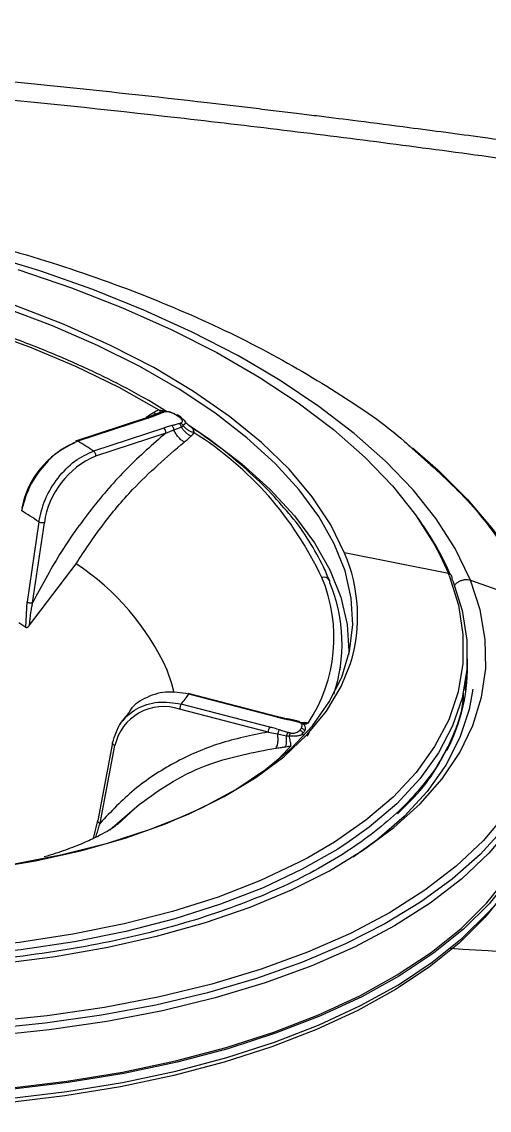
# Model space of a CAD drawing. Extents: x 943 to 1030, y 781 to 934.
# Drawn here: x 1006.319 to 1007.726, y 819.206 to 822.481 of the extents above; entities that cross this region are included whole.
import ezdxf

# ---------------------------------------------------------------- set-up
doc = ezdxf.new("R2010")
doc.units = 0
doc.header["$MEASUREMENT"] = 0
doc.layers.add('1', color=4, linetype='Continuous')

# ---------------------------------------------------------------- blocks, each defined once
blk = doc.blocks.new('AIRA')
at = {"layer": '1', "color": 3, "linetype": 'Continuous', "lineweight": 25}
for p, q in [((63.5174, 18.1239), (63.3036, 18.0535)), ((63.5224, 18.123), (63.3107, 18.0533)), ((63.5394, 18.1321), (63.5171, 18.1238)), ((63.5591, 18.1401), (63.5392, 18.132)), ((63.5659, 18.1421), (63.559, 18.1401)), ((63.6201, 18.1256), (63.61, 18.1322)), ((63.5687, 18.0929), (63.3572, 18.0232)), ((63.5752, 18.0778), (63.3637, 18.0082)), ((63.5752, 18.0778), (63.599, 18.0872)), ((63.599, 18.0872), (63.6214, 18.0959)), ((63.6214, 18.0959), (63.6272, 18.0997)), ((63.6538, 18.0935), (63.6537, 18.0935)), ((63.1927, 17.8104), (63.1575, 17.5697)), ((63.1743, 17.5671), (63.2095, 17.8079)), ((63.1648, 17.4999), (63.3049, 17.6847)), ((64.4253, 17.6548), (64.1131, 17.7169)), ((64.4005, 17.7098), (64.4253, 17.6547)), ((64.4917, 17.6354), (64.6806, 17.5673)), ((63.1539, 17.4932), (63.1575, 17.5697)), ((63.1328, 17.5075), (63.1539, 17.4932)), ((64.0996, 17.3657), (64.102, 17.3852)), ((64.4758, 17.3148), (64.4801, 17.3565)), ((63.9123, 17.2243), (63.6427, 17.2944)), ((63.9106, 17.2232), (63.6443, 17.2924)), ((64.4762, 17.3183), (64.4755, 17.3029)), ((63.8878, 17.1931), (63.6216, 17.2622)), ((63.8828, 17.178), (63.6166, 17.2472)), ((63.9422, 17.2173), (63.9125, 17.2242)), ((63.9692, 17.2116), (63.9418, 17.2174)), ((63.9764, 17.2095), (63.9692, 17.2116)), ((63.9897, 17.206), (63.9827, 17.2056)), ((63.9897, 17.206), (63.9854, 17.2029)), ((63.9901, 17.2015), (63.9905, 17.2009)), ((63.8828, 17.178), (63.9114, 17.1724)), ((63.9114, 17.1724), (63.938, 17.1672)), ((63.938, 17.1672), (63.9466, 17.1668)), ((63.4149, 17.146), (63.3701, 16.9123)), ((63.3773, 16.904), (63.422, 17.1376)), ((63.9435, 17.1272), (63.952, 17.1368)), ((63.952, 17.1368), (63.9516, 17.14)), ((63.9092, 17.0917), (63.9435, 17.1272)), ((63.4065, 16.8843), (63.4951, 16.9604)), ((63.3575, 16.8581), (63.3702, 16.9123))]:
    blk.add_line(p, q, dxfattribs=at)
at = {"layer": '1', "color": 3, "linetype": 'Continuous', "lineweight": 25, "flags": 128}
for points in [[(63.8351, 18.2863), (63.7914, 18.3109), (63.6546, 18.3815), (63.5091, 18.4478), (63.3558, 18.5092), (63.1955, 18.5655), (63.0292, 18.6163), (62.8579, 18.6614), (62.6825, 18.7003), (62.5042, 18.7331), (62.3239, 18.7593), (62.1426, 18.779), (61.9615, 18.7919), (61.7817, 18.798), (61.604, 18.7973), (61.4297, 18.7897), (61.2597, 18.7754), (61.0951, 18.7543), (60.9367, 18.7267), (60.7855, 18.6926), (60.6424, 18.6523), (60.5301, 18.6142)], [(63.1299, 18.5694), (63.2908, 18.5146), (63.4447, 18.4545), (63.5908, 18.3894), (63.7282, 18.3198), (63.856, 18.246), (63.9735, 18.1686), (64.0798, 18.088), (64.1745, 18.0046), (64.2568, 17.9191), (64.3263, 17.8319), (64.3826, 17.7436), (64.4005, 17.7098)], [(64.1131, 17.7168), (64.0716, 17.8017), (64.0157, 17.8859), (63.9458, 17.9687), (63.8625, 18.0496), (63.7664, 18.1279), (63.6581, 18.2031), (63.5387, 18.2745), (63.4088, 18.3416), (63.2696, 18.4039), (63.1221, 18.461), (62.9674, 18.5123), (62.8068, 18.5576), (62.6413, 18.5964), (62.4723, 18.6284), (62.3011, 18.6535), (62.1289, 18.6715), (61.9572, 18.6821), (61.7871, 18.6853)], [(63.0372, 16.7664), (63.1832, 16.7908), (63.322, 16.8217), (63.4526, 16.859), (63.574, 16.9023), (63.6855, 16.9513), (63.786, 17.0057), (63.8751, 17.0651), (63.952, 17.1291), (64.0161, 17.1972), (64.067, 17.2688), (64.1044, 17.3436), (64.128, 17.421), (64.1375, 17.5004), (64.133, 17.5812), (64.1144, 17.6629), (64.082, 17.7448), (64.0358, 17.8265), (63.9764, 17.9072), (63.904, 17.9865), (63.8192, 18.0637), (63.7227, 18.1383), (63.615, 18.2098), (63.4971, 18.2776), (63.3696, 18.3413), (63.2336, 18.4004), (63.0901, 18.4545)], [(63.5549, 18.147), (63.4344, 18.2147), (63.3042, 18.2779), (63.1653, 18.3363), (63.0188, 18.3894), (62.8658, 18.4368), (62.7074, 18.478), (62.5449, 18.5128), (62.3796, 18.541), (62.2126, 18.5622), (62.0453, 18.5764), (61.879, 18.5834)], [(64.4894, 17.6411), (64.4458, 17.7304), (64.3889, 17.8192), (64.319, 17.9069), (64.2365, 17.9929), (64.1419, 18.0768), (64.0358, 18.1581), (63.9187, 18.2363), (63.8351, 18.2863)], [(63.6435, 18.1021), (63.7065, 18.0593), (63.8036, 17.9847), (63.889, 17.9075), (63.962, 17.8282), (64.0221, 17.7475), (64.0687, 17.6657), (64.1017, 17.5837), (64.1208, 17.5019), (64.1258, 17.421), (64.1253, 17.4093)], [(64.3178, 18.0332), (64.3939, 17.9668), (64.4832, 17.8776), (64.5601, 17.7866), (64.6242, 17.6943), (64.6752, 17.6013), (64.7127, 17.508), (64.7286, 17.4524)], [(63.1196, 16.7816), (63.2634, 16.8096), (63.3993, 16.8441), (63.5264, 16.8848), (63.6438, 16.9315), (63.7507, 16.9838), (63.8462, 17.0414), (63.9298, 17.1037), (64.0007, 17.1705), (64.0585, 17.2411), (64.1027, 17.3152), (64.1306, 17.384)], [(63.0772, 16.4821), (63.2419, 16.5032), (63.4003, 16.5309), (63.5515, 16.5649), (63.6946, 16.6052), (63.8287, 16.6515), (63.9532, 16.7035), (64.0672, 16.7609), (64.1701, 16.8234), (64.2613, 16.8906), (64.3403, 16.9621), (64.4065, 17.0375), (64.4596, 17.1164), (64.4994, 17.1983), (64.5255, 17.2827), (64.5378, 17.3691), (64.5363, 17.457), (64.5209, 17.546), (64.4917, 17.6354)], [(64.4276, 17.649), (64.4555, 17.5601), (64.4694, 17.4717), (64.4691, 17.3844), (64.4548, 17.2987), (64.4264, 17.2152), (64.3841, 17.1343), (64.3282, 17.0566), (64.2591, 16.9826), (64.1771, 16.9126), (64.0829, 16.8472), (64.0023, 16.8001)], [(64.0683, 17.6267), (64.0683, 17.6308), (64.0674, 17.6339)], [(64.4393, 17.6328), (64.4674, 17.5434), (64.4813, 17.4545), (64.4811, 17.3667), (64.4666, 17.2805), (64.4381, 17.1964), (64.3955, 17.1151), (64.3393, 17.0369), (64.2698, 16.9624), (64.1873, 16.892), (64.1273, 16.8488)], [(64.6806, 17.5673), (64.7117, 17.4724), (64.7285, 17.378), (64.731, 17.2847), (64.719, 17.1929), (64.6928, 17.1031), (64.6524, 17.0159), (64.5981, 16.9317), (64.5301, 16.8511), (64.4489, 16.7744), (64.3548, 16.7021), (64.2485, 16.6346), (64.1306, 16.5723), (64.0016, 16.5155), (63.8623, 16.4646), (63.7134, 16.4197), (63.5559, 16.3813), (63.3906, 16.3494), (63.2184, 16.3243), (63.0403, 16.3062), (62.8572, 16.295), (62.6703, 16.2909)], [(64.7286, 17.4524), (64.7366, 17.4149), (64.7467, 17.3225), (64.7431, 17.2313), (64.7256, 17.1418), (64.6944, 17.0544), (64.6497, 16.9697), (64.5918, 16.8881), (64.5208, 16.81), (64.4372, 16.7358), (64.3415, 16.666), (64.2341, 16.6008), (64.1157, 16.5407), (63.9868, 16.486), (63.8481, 16.4369), (63.7005, 16.3938), (63.5446, 16.3568), (63.3813, 16.3262), (63.2115, 16.3021), (63.036, 16.2846), (62.8559, 16.2738), (62.6721, 16.2699)], [(64.6132, 16.7421), (64.5483, 16.6617), (64.4705, 16.5851), (64.3803, 16.5127), (64.2782, 16.4448), (64.1646, 16.3818), (64.0401, 16.324), (63.9056, 16.2718), (63.7615, 16.2254), (63.6088, 16.1851), (63.4482, 16.1511), (63.2807, 16.1235), (63.107, 16.1026), (62.9281, 16.0884), (62.745, 16.081), (62.5587, 16.0805), (62.3701, 16.0868), (62.1803, 16.1), (61.9902, 16.1198), (61.8009, 16.1464), (61.6134, 16.1794), (61.4286, 16.2187), (61.2477, 16.2642), (61.0714, 16.3155)], [(61.0746, 16.3187), (61.2503, 16.2675), (61.4307, 16.2222), (61.6149, 16.1829), (61.8019, 16.15), (61.9906, 16.1236), (62.1801, 16.1038), (62.3694, 16.0907), (62.5574, 16.0844), (62.7432, 16.0849), (62.9258, 16.0923), (63.1041, 16.1064), (63.2772, 16.1273), (63.4443, 16.1547), (63.6044, 16.1886), (63.7566, 16.2288), (63.9002, 16.2751), (64.0344, 16.3271), (64.1585, 16.3847), (64.2717, 16.4475), (64.3736, 16.5152), (64.4635, 16.5875), (64.5411, 16.6639), (64.6057, 16.744)], [(63.5999, 17.296), (63.5934, 17.3228), (63.5794, 17.3644)], [(61.0681, 16.2887), (61.2443, 16.2373), (61.4253, 16.1919), (61.61, 16.1525), (61.7975, 16.1195), (61.9869, 16.093), (62.1769, 16.0731), (62.3668, 16.06), (62.5554, 16.0537), (62.7417, 16.0542), (62.9248, 16.0616), (63.1037, 16.0758), (63.2773, 16.0967), (63.4449, 16.1242), (63.6055, 16.1582), (63.7582, 16.1985), (63.9022, 16.2449), (64.0368, 16.2971), (64.1612, 16.3549), (64.2748, 16.4179), (64.377, 16.4858), (64.4672, 16.5583), (64.545, 16.6349), (64.559, 16.6507)], [(64.5998, 16.6998), (64.5352, 16.6197), (64.4577, 16.5433), (64.3678, 16.4711), (64.2659, 16.4034), (64.1527, 16.3406), (64.0286, 16.283), (63.8945, 16.231), (63.7509, 16.1847), (63.5987, 16.1446), (63.4386, 16.1107), (63.2716, 16.0832), (63.0984, 16.0624), (62.9201, 16.0482), (62.7376, 16.0409), (62.5519, 16.0403), (62.3639, 16.0466), (62.1746, 16.0597), (61.9852, 16.0795), (61.7965, 16.106), (61.6095, 16.1389), (61.4254, 16.1781), (61.245, 16.2234), (61.0693, 16.2746)], [(64.1273, 16.8488), (64.0925, 16.8262), (63.9858, 16.7653), (63.868, 16.7097), (63.7397, 16.6598), (63.6017, 16.6159), (63.455, 16.5782), (63.3004, 16.547), (63.1388, 16.5225), (62.9712, 16.5047), (62.7987, 16.494), (62.6223, 16.4902), (62.4432, 16.4934), (62.2624, 16.5036), (62.081, 16.5208), (61.9001, 16.5448), (61.7209, 16.5755), (61.5444, 16.6126), (61.3718, 16.6561), (61.2041, 16.7055), (61.0423, 16.7606)], [(64.4988, 17.307), (64.4877, 17.2464), (64.4597, 17.1613), (64.4176, 17.0789), (64.3617, 16.9996), (64.2922, 16.9241), (64.2097, 16.8526), (64.1384, 16.8013)], [(63.9106, 17.2232), (63.9113, 17.224), (63.9119, 17.2243), (63.9124, 17.2243), (63.9125, 17.2242)], [(64.0023, 16.8001), (63.9768, 16.7866), (63.8597, 16.7314), (63.7322, 16.6818), (63.5951, 16.6381), (63.4492, 16.6007), (63.2955, 16.5697), (63.1349, 16.5453), (62.9683, 16.5277), (62.7969, 16.517), (62.6216, 16.5132), (62.4435, 16.5164), (62.2638, 16.5266), (62.0835, 16.5436), (61.9037, 16.5675), (61.7256, 16.598), (61.5502, 16.6349), (61.3786, 16.6781), (61.2119, 16.7272), (61.0511, 16.782)], [(64.6603, 16.9608), (64.6162, 16.8947), (64.5476, 16.8133), (64.4657, 16.736), (64.3708, 16.663), (64.2635, 16.5949), (64.1445, 16.532), (64.0143, 16.4747), (63.8737, 16.4233), (63.7236, 16.3781), (63.5646, 16.3393), (63.3978, 16.3071), (63.2241, 16.2818), (63.0444, 16.2635), (62.8597, 16.2522), (62.671, 16.2481)], [(63.4951, 16.9604), (63.4307, 16.901), (63.4284, 16.8991)]]:
    blk.add_lwpolyline(points, dxfattribs=at)
at = {"layer": '1', "color": 3, "linetype": 'Continuous', "lineweight": 25}
for centre, radius, start, end in [((63.519, 18.1184), 0.0057, 53.1084, 105.7561), ((63.5584, 18.0795), 0.0169, 354.3735, 52.3576), ((63.1125, 17.2081), 1.0285, 25.0043, 57.8248), ((63.4048, 17.8007), 0.2682, 112.601, 168.9808), ((62.4961, 16.7464), 1.5401, 56.0047, 58.0634), ((63.4641, 17.7714), 0.2572, 112.9795, 171.8304), ((62.4352, 16.6996), 1.3446, 55.7092, 58.3495), ((63.6053, 17.2907), 0.9017, 23.6284, 37.2447), ((62.8795, 17.0423), 0.7705, 24.7125, 56.4857), ((63.6685, 17.5266), 0.4836, 342.8549, 23.1632), ((63.7656, 17.3895), 0.7111, 21.405, 21.9046), ((63.6157, 17.4624), 0.4654, 326.4554, 22.8116), ((64.0512, 17.6259), 0.0181, 26.173, 111.1143), ((63.6347, 17.4437), 0.4707, 341.1933, 22.8765), ((63.7732, 17.3717), 0.7154, 21.4059, 21.9055), ((63.8049, 17.3592), 0.7403, 21.9054, 22.3787), ((63.9337, 17.377), 0.5496, 332.5573, 2.2067), ((63.2423, 17.5718), 0.4896, 320.7798, 325.1995), ((63.5687, 17.1046), 0.1504, 71.4564, 167.3118), ((63.9203, 17.1739), 0.0378, 149.4361, 173.6702)]:
    blk.add_arc(centre, radius, start, end, dxfattribs=at)
for points, knots in [([(65.4708, 18.8278), (65.351, 18.8465), (65.1272, 18.8815), (64.8123, 18.9275), (64.5441, 18.9649), (64.3295, 18.9935), (64.1655, 19.0146), (64.0553, 19.0284), (63.9735, 19.0385), (63.9076, 19.0465), (63.8382, 19.0548), (63.7688, 19.063), (63.5659, 19.0867), (63.2286, 19.1236), (62.7567, 19.1696), (62.2423, 19.2132), (61.6873, 19.2522), (61.0947, 19.2839), (60.6639, 19.2994), (60.389, 19.3064), (60.2602, 19.3092), (60.119, 19.3117), (59.9609, 19.3137), (59.7859, 19.315), (59.5947, 19.3153), (59.3874, 19.3144), (59.2449, 19.3125), (59.1708, 19.3115)], [0, 0, 0, 0, 0.057734, 0.107799, 0.150196, 0.184925, 0.209142, 0.22742, 0.236692, 0.247528, 0.258364, 0.2692, 0.280036, 0.353324, 0.426612, 0.499899, 0.593166, 0.686428, 0.779693, 0.799212, 0.819232, 0.842139, 0.867935, 0.896619, 0.928191, 0.962651, 1, 1, 1, 1]), ([(59.1708, 19.2506), (59.3716, 19.2532), (59.7703, 19.2582), (60.3851, 19.2507), (61.0087, 19.2315), (61.6429, 19.1997), (62.2834, 19.1558), (62.9271, 19.1), (63.5705, 19.0333), (64.2096, 18.956), (64.8448, 18.8694), (65.2613, 18.8046), (65.4708, 18.772)], [0, 0, 0, 0, 0.100877, 0.200263, 0.300102, 0.400101, 0.500002, 0.599916, 0.699917, 0.799692, 0.899256, 1, 1, 1, 1]), ([(61.6497, 18.8292), (61.7605, 18.8274), (61.9821, 18.8239), (62.32, 18.7911), (62.6545, 18.7388), (62.9807, 18.6659), (63.2928, 18.5743), (63.5854, 18.4651), (63.8545, 18.3408), (64.0909, 18.2023), (64.2452, 18.098), (64.3083, 18.0387), (64.3156, 18.0318)], [0, 0, 0, 0, 0.109516, 0.219032, 0.328548, 0.438064, 0.54758, 0.657096, 0.766612, 0.876128, 0.985644, 1, 1, 1, 1]), ([(63.5799, 18.1411), (63.5586, 18.1543), (63.5021, 18.1892), (63.4007, 18.2421), (63.2775, 18.2995), (63.1468, 18.3525), (63.01, 18.401), (62.8679, 18.4444), (62.7214, 18.4827), (62.5713, 18.5155), (62.4187, 18.5427), (62.2645, 18.564), (62.1097, 18.5793), (61.9684, 18.5884), (61.8798, 18.5896), (61.8421, 18.5902)], [0, 0, 0, 0, 0.0490388, 0.1301388, 0.2112061, 0.2922434, 0.3732547, 0.4542444, 0.5352169, 0.6161767, 0.6971278, 0.7780743, 0.85902, 0.939968, 1, 1, 1, 1]), ([(63.5549, 18.147), (63.5519, 18.1459), (63.5465, 18.1439), (63.5417, 18.1412), (63.5396, 18.14)], [0, 0, 0, 0, 0.56041, 1, 1, 1, 1]), ([(63.5549, 18.147), (63.556, 18.1451), (63.5578, 18.1421), (63.5592, 18.1408), (63.5597, 18.1403)], [0, 0, 0, 0, 0.618442, 1, 1, 1, 1]), ([(63.5549, 18.147), (63.5624, 18.1462), (63.57, 18.1455), (63.5763, 18.1422), (63.5764, 18.1421)], [0, 0, 0, 0, 0.981012, 1, 1, 1, 1]), ([(63.5396, 18.14), (63.535, 18.1372), (63.5269, 18.1323), (63.5194, 18.1268), (63.5161, 18.1244)], [0, 0, 0, 0, 0.558884, 1, 1, 1, 1]), ([(63.5224, 18.123), (63.5268, 18.1245), (63.5345, 18.1271), (63.5418, 18.1301), (63.545, 18.1314)], [0, 0, 0, 0, 0.559967, 1, 1, 1, 1]), ([(63.545, 18.1314), (63.5441, 18.1318), (63.5422, 18.1326), (63.5402, 18.1326), (63.5394, 18.1321), (63.5393, 18.132)], [0, 0, 0, 0, 0.468013, 0.9626, 1, 1, 1, 1]), ([(63.5396, 18.14), (63.5415, 18.1385), (63.5454, 18.1354), (63.5497, 18.1336), (63.5515, 18.1342), (63.552, 18.1344)], [0, 0, 0, 0, 0.389381, 0.799215, 1, 1, 1, 1]), ([(63.545, 18.1314), (63.5485, 18.1329), (63.5549, 18.1356), (63.5614, 18.1381), (63.5642, 18.1393)], [0, 0, 0, 0, 0.559999, 1, 1, 1, 1]), ([(63.5642, 18.1393), (63.5635, 18.1396), (63.5619, 18.1404), (63.5597, 18.1404), (63.5577, 18.1397), (63.5566, 18.1386), (63.5561, 18.1381)], [0, 0, 0, 0, 0.245425, 0.5, 0.754575, 1, 1, 1, 1]), ([(63.6042, 18.1334), (63.6039, 18.1336), (63.6004, 18.1357), (63.5914, 18.1396), (63.5775, 18.1433), (63.5684, 18.1417), (63.5637, 18.1409)], [0, 0, 0, 0, 0.029698, 0.33661, 0.661881, 1, 1, 1, 1]), ([(63.5642, 18.1393), (63.5651, 18.1396), (63.5667, 18.1402), (63.5685, 18.1406), (63.5693, 18.1408)], [0, 0, 0, 0, 0.5598053, 1, 1, 1, 1]), ([(63.5693, 18.1408), (63.5687, 18.1412), (63.5676, 18.1419), (63.5664, 18.1424), (63.5659, 18.1421), (63.5659, 18.1421)], [0, 0, 0, 0, 0.486767, 0.986997, 1, 1, 1, 1]), ([(63.605, 18.1325), (63.6018, 18.1343), (63.5958, 18.1378), (63.5853, 18.1408), (63.5761, 18.1417), (63.5714, 18.1411), (63.5693, 18.1408)], [0, 0, 0, 0, 0.334065, 0.623003, 0.82172, 1, 1, 1, 1]), ([(63.605, 18.1325), (63.6059, 18.1327), (63.6076, 18.1331), (63.6099, 18.1324), (63.6116, 18.1309), (63.6122, 18.1293), (63.6124, 18.1285)], [0, 0, 0, 0, 0.2441536, 0.5000005, 0.755847, 1, 1, 1, 1]), ([(63.6151, 18.1259), (63.6132, 18.1271), (63.6099, 18.1293), (63.6065, 18.1315), (63.605, 18.1325)], [0, 0, 0, 0, 0.56, 1, 1, 1, 1]), ([(63.6151, 18.1259), (63.616, 18.1261), (63.6178, 18.1265), (63.62, 18.1258), (63.6218, 18.1243), (63.6223, 18.1227), (63.6226, 18.1219)], [0, 0, 0, 0, 0.24415, 0.5, 0.75585, 1, 1, 1, 1]), ([(63.6205, 18.1075), (63.6216, 18.1082), (63.624, 18.1097), (63.6255, 18.1128), (63.625, 18.1167), (63.6216, 18.1213), (63.6173, 18.1243), (63.6151, 18.1259)], [0, 0, 0, 0, 0.149129, 0.311888, 0.493495, 0.731833, 1, 1, 1, 1]), ([(63.6272, 18.0997), (63.6295, 18.102), (63.6341, 18.1066), (63.6346, 18.1117), (63.6304, 18.1167), (63.6251, 18.1202), (63.6226, 18.1219)], [0, 0, 0, 0, 0.270089, 0.529354, 0.773253, 1, 1, 1, 1]), ([(63.642, 18.1024), (63.6414, 18.1029), (63.6402, 18.1038), (63.6367, 18.1072), (63.6342, 18.1115), (63.6325, 18.1143)], [0, 0, 0, 0, 0.257862, 0.505652, 1, 1, 1, 1]), ([(63.5752, 18.0778), (63.5358, 18.0435), (63.4568, 17.9747), (63.3495, 17.8502), (63.2524, 17.7143), (63.2004, 17.6162), (63.1743, 17.5671)], [0, 0, 0, 0, 0.249991, 0.5, 0.750009, 1, 1, 1, 1]), ([(63.5933, 18.1), (63.5886, 18.0987), (63.5802, 18.0965), (63.5722, 18.094), (63.5687, 18.0929)], [0, 0, 0, 0, 0.559967, 1, 1, 1, 1]), ([(63.6158, 18.1058), (63.6117, 18.1047), (63.6042, 18.1027), (63.5966, 18.1008), (63.5933, 18.1)], [0, 0, 0, 0, 0.559999, 1, 1, 1, 1]), ([(63.5933, 18.1), (63.594, 18.0993), (63.5955, 18.0979), (63.5973, 18.0947), (63.5986, 18.0909), (63.5989, 18.0884), (63.599, 18.0872)], [0, 0, 0, 0, 0.243098, 0.5, 0.756901, 1, 1, 1, 1]), ([(63.6299, 18.0505), (63.6272, 18.0524), (63.6215, 18.0563), (63.6126, 18.0655), (63.6045, 18.0763), (63.6008, 18.0836), (63.599, 18.0872)], [0, 0, 0, 0, 0.233424, 0.48656, 0.746977, 1, 1, 1, 1]), ([(63.6205, 18.1075), (63.6197, 18.1072), (63.6183, 18.1065), (63.6166, 18.1061), (63.6158, 18.1058)], [0, 0, 0, 0, 0.559809, 1, 1, 1, 1]), ([(63.6158, 18.1058), (63.6164, 18.1053), (63.6177, 18.1042), (63.6193, 18.1018), (63.6206, 18.0989), (63.6211, 18.0969), (63.6214, 18.0959)], [0, 0, 0, 0, 0.245439, 0.5, 0.754561, 1, 1, 1, 1]), ([(63.6205, 18.1075), (63.6212, 18.1071), (63.6226, 18.1063), (63.6245, 18.1044), (63.6261, 18.1022), (63.6269, 18.1005), (63.6272, 18.0997)], [0, 0, 0, 0, 0.246536, 0.5, 0.753464, 1, 1, 1, 1]), ([(63.6508, 18.068), (63.6482, 18.0694), (63.6429, 18.0722), (63.6348, 18.079), (63.6272, 18.087), (63.6233, 18.0929), (63.6214, 18.0959)], [0, 0, 0, 0, 0.240366, 0.493338, 0.749832, 1, 1, 1, 1]), ([(63.6602, 18.0786), (63.6573, 18.0795), (63.6513, 18.0811), (63.6422, 18.086), (63.6338, 18.0922), (63.6294, 18.0972), (63.6272, 18.0997)], [0, 0, 0, 0, 0.241836, 0.494721, 0.750383, 1, 1, 1, 1]), ([(63.6452, 18.1003), (63.6495, 18.0973), (63.6573, 18.0918), (63.6593, 18.0828), (63.6602, 18.0786)], [0, 0, 0, 0, 0.546126, 1, 1, 1, 1]), ([(63.6508, 18.068), (63.6528, 18.0699), (63.6564, 18.0733), (63.6591, 18.077), (63.6602, 18.0786)], [0, 0, 0, 0, 0.55895, 1, 1, 1, 1]), ([(63.9452, 17.8357), (63.9259, 17.8584), (63.8852, 17.9063), (63.8092, 17.9769), (63.7319, 18.0405), (63.6762, 18.0782), (63.6538, 18.0935)], [0, 0, 0, 0, 0.252058, 0.531337, 0.81077, 1, 1, 1, 1]), ([(63.3107, 18.0533), (63.2918, 18.0448), (63.2539, 18.0278), (63.201, 17.9753), (63.159, 17.9111), (63.1468, 17.8664), (63.1407, 17.8442)], [0, 0, 0, 0, 0.249561, 0.499965, 0.750385, 1, 1, 1, 1]), ([(63.3049, 17.6847), (63.3311, 17.724), (63.3834, 17.8026), (63.4908, 17.9305), (63.5772, 18.005), (63.6299, 18.0505)], [0, 0, 0, 0, 0.280163, 0.56032, 1, 1, 1, 1]), ([(63.3058, 18.0541), (63.3065, 18.0543), (63.308, 18.0548), (63.3097, 18.0539), (63.3107, 18.0533)], [0, 0, 0, 0, 0.409565, 1, 1, 1, 1]), ([(63.6299, 18.0505), (63.634, 18.0537), (63.6412, 18.0594), (63.6479, 18.0654), (63.6508, 18.068)], [0, 0, 0, 0, 0.5592607, 1, 1, 1, 1]), ([(63.1927, 17.8104), (63.198, 17.8332), (63.2087, 17.8789), (63.2488, 17.9443), (63.3004, 17.9975), (63.3382, 18.0147), (63.3572, 18.0232)], [0, 0, 0, 0, 0.249605, 0.500026, 0.750014, 1, 1, 1, 1]), ([(64.3156, 18.0318), (64.3667, 17.9868), (64.4766, 17.8898), (64.6008, 17.7333), (64.654, 17.6226), (64.6806, 17.5673)], [0, 0, 0, 0, 0.302872, 0.651436, 1, 1, 1, 1]), ([(64.0674, 17.6339), (64.0617, 17.6477), (64.0451, 17.6873), (64.0075, 17.7524), (63.9717, 17.806), (63.9473, 17.8333), (63.9452, 17.8357)], [0, 0, 0, 0, 0.201803, 0.582027, 0.963236, 1, 1, 1, 1]), ([(64.4429, 17.6176), (64.443, 17.6179), (64.4445, 17.6207), (64.4491, 17.6253), (64.4564, 17.6309), (64.4649, 17.6349), (64.474, 17.637), (64.4832, 17.6374), (64.4889, 17.6361), (64.4917, 17.6354)], [0, 0, 0, 0, 0.016742, 0.180618, 0.344494, 0.508371, 0.672247, 0.836124, 1, 1, 1, 1]), ([(64.4232, 17.1338), (64.414, 17.116), (64.3921, 17.0738), (64.3435, 17.0097), (64.2801, 16.9418), (64.2051, 16.8774), (64.1195, 16.8167), (64.0235, 16.7599), (63.9177, 16.7075), (63.8024, 16.6597), (63.6784, 16.6167), (63.5463, 16.5789), (63.4067, 16.5465), (63.2604, 16.5197), (63.1082, 16.4986), (62.9509, 16.4834), (62.7894, 16.4741), (62.6245, 16.4709), (62.4571, 16.4738), (62.2881, 16.4827), (62.1185, 16.4976), (61.9491, 16.5185), (61.7809, 16.5451), (61.6147, 16.5775), (61.4514, 16.6153), (61.2921, 16.6584), (61.1374, 16.7066), (60.9882, 16.7595), (60.8454, 16.8169), (60.7096, 16.8785), (60.5817, 16.9439), (60.4623, 17.0127), (60.3521, 17.0845), (60.2516, 17.1589), (60.1613, 17.2354), (60.0818, 17.3136), (60.0133, 17.3931), (59.9563, 17.4733), (59.9159, 17.5438), (59.8972, 17.5874), (59.8899, 17.6043)], [0, 0, 0, 0, 0.019723, 0.046892, 0.073862, 0.10069, 0.127429, 0.154126, 0.180807, 0.207489, 0.234179, 0.260885, 0.287608, 0.314347, 0.341102, 0.36787, 0.39465, 0.421439, 0.448237, 0.475039, 0.501846, 0.528655, 0.555464, 0.582271, 0.609074, 0.635872, 0.662662, 0.689443, 0.716212, 0.742967, 0.769707, 0.796428, 0.82313, 0.849811, 0.876475, 0.903125, 0.929772, 0.956429, 0.983127, 1, 1, 1, 1]), ([(63.1648, 17.4999), (63.166, 17.5127), (63.1677, 17.5312), (63.1712, 17.5515), (63.1729, 17.5603), (63.1737, 17.5641), (63.174, 17.5658), (63.1742, 17.5666), (63.1743, 17.567), (63.1743, 17.5671)], [0, 0, 0, 0, 0.5605511, 0.8068583, 0.9150719, 0.9626434, 0.9835655, 0.9927693, 1, 1, 1, 1]), ([(63.1539, 17.4932), (63.1545, 17.493), (63.1556, 17.4924), (63.1576, 17.4928), (63.1599, 17.4941), (63.1624, 17.4966), (63.164, 17.4987), (63.1648, 17.4999)], [0, 0, 0, 0, 0.152438, 0.305883, 0.477224, 0.717369, 1, 1, 1, 1]), ([(63.6443, 17.2924), (63.6205, 17.2961), (63.5727, 17.3037), (63.5102, 17.2814), (63.4718, 17.2559), (63.4636, 17.2356), (63.4632, 17.2346)], [0, 0, 0, 0, 0.327384, 0.655872, 0.984383, 1, 1, 1, 1]), ([(64.2726, 16.932), (64.2996, 16.9586), (64.3661, 17.0241), (64.4303, 17.1396), (64.4692, 17.2357), (64.471, 17.2899), (64.4712, 17.2976)], [0, 0, 0, 0, 0.240183, 0.590996, 0.941809, 1, 1, 1, 1]), ([(63.4149, 17.146), (63.4216, 17.1668), (63.435, 17.2084), (63.4853, 17.2512), (63.5502, 17.2733), (63.5978, 17.2659), (63.6216, 17.2622)], [0, 0, 0, 0, 0.249605, 0.500027, 0.750009, 1, 1, 1, 1]), ([(63.4631, 17.2357), (63.4588, 17.2296), (63.4534, 17.2219), (63.4468, 17.2139), (63.4455, 17.2123)], [0, 0, 0, 0, 0.793445, 1, 1, 1, 1]), ([(63.9106, 17.2232), (63.9162, 17.2218), (63.9261, 17.2193), (63.9363, 17.2171), (63.9408, 17.2162)], [0, 0, 0, 0, 0.559967, 1, 1, 1, 1]), ([(63.9408, 17.2162), (63.9458, 17.2151), (63.9549, 17.2132), (63.964, 17.2112), (63.9679, 17.2103)], [0, 0, 0, 0, 0.559999, 1, 1, 1, 1]), ([(63.9679, 17.2103), (63.9682, 17.2107), (63.9687, 17.2115), (63.9693, 17.2117), (63.9697, 17.2111), (63.9698, 17.21), (63.9698, 17.2095)], [0, 0, 0, 0, 0.245442, 0.5, 0.754558, 1, 1, 1, 1]), ([(63.9679, 17.2103), (63.9691, 17.21), (63.9711, 17.2096), (63.9731, 17.2089), (63.9739, 17.2086)], [0, 0, 0, 0, 0.559811, 1, 1, 1, 1]), ([(63.9739, 17.2086), (63.9744, 17.209), (63.9753, 17.2096), (63.9767, 17.2097), (63.9774, 17.2087), (63.9778, 17.2081)], [0, 0, 0, 0, 0.27723, 0.562127, 1, 1, 1, 1]), ([(63.983, 17.1903), (63.9842, 17.1923), (63.9864, 17.1961), (63.9848, 17.2017), (63.9801, 17.206), (63.9759, 17.2078), (63.9739, 17.2086)], [0, 0, 0, 0, 0.334675, 0.623804, 0.822276, 1, 1, 1, 1]), ([(63.9926, 17.1809), (63.9937, 17.1828), (63.996, 17.1869), (63.995, 17.1951), (63.9891, 17.2037), (63.9816, 17.2066), (63.9778, 17.2081)], [0, 0, 0, 0, 0.2279658, 0.4720973, 0.7310215, 1, 1, 1, 1]), ([(64.0035, 17.2053), (64.0011, 17.2055), (63.9968, 17.2061), (63.9919, 17.206), (63.9897, 17.206)], [0, 0, 0, 0, 0.5603477, 1, 1, 1, 1]), ([(64.0035, 17.2053), (64.0014, 17.204), (63.997, 17.2015), (63.9925, 17.2015), (63.9902, 17.2015)], [0, 0, 0, 0, 0.491234, 1, 1, 1, 1]), ([(63.8828, 17.178), (63.8331, 17.1681), (63.7337, 17.1481), (63.5983, 17.0878), (63.4759, 17.0084), (63.4102, 16.9388), (63.3773, 16.904)], [0, 0, 0, 0, 0.249991, 0.5, 0.750009, 1, 1, 1, 1]), ([(63.917, 17.1847), (63.9116, 17.1863), (63.902, 17.1893), (63.8922, 17.1919), (63.8878, 17.1931)], [0, 0, 0, 0, 0.559967, 1, 1, 1, 1]), ([(63.9069, 17.1301), (63.908, 17.1321), (63.9105, 17.1362), (63.9126, 17.1466), (63.9131, 17.1592), (63.912, 17.1681), (63.9114, 17.1724)], [0, 0, 0, 0, 0.2334485, 0.486591, 0.7469972, 1, 1, 1, 1]), ([(63.917, 17.1847), (63.9165, 17.1841), (63.9154, 17.1828), (63.9138, 17.1797), (63.9123, 17.1761), (63.9117, 17.1736), (63.9114, 17.1724)], [0, 0, 0, 0, 0.243098, 0.5, 0.756901, 1, 1, 1, 1]), ([(63.9427, 17.1768), (63.9379, 17.1783), (63.9293, 17.1809), (63.9208, 17.1835), (63.917, 17.1847)], [0, 0, 0, 0, 0.5599989, 1, 1, 1, 1]), ([(63.9354, 17.1338), (63.9361, 17.1354), (63.9374, 17.1388), (63.9386, 17.1468), (63.9389, 17.1565), (63.9383, 17.1637), (63.938, 17.1672)], [0, 0, 0, 0, 0.240387, 0.493353, 0.749833, 1, 1, 1, 1]), ([(63.9427, 17.1768), (63.9423, 17.1763), (63.9415, 17.1753), (63.9402, 17.173), (63.9389, 17.1702), (63.9383, 17.1682), (63.938, 17.1672)], [0, 0, 0, 0, 0.245448, 0.5, 0.754552, 1, 1, 1, 1]), ([(63.9488, 17.1753), (63.9477, 17.1756), (63.9456, 17.176), (63.9436, 17.1765), (63.9427, 17.1768)], [0, 0, 0, 0, 0.559812, 1, 1, 1, 1]), ([(63.9488, 17.1753), (63.9487, 17.1749), (63.9483, 17.1739), (63.9478, 17.1718), (63.9472, 17.1694), (63.9468, 17.1677), (63.9466, 17.1668)], [0, 0, 0, 0, 0.246536, 0.5, 0.753464, 1, 1, 1, 1]), ([(63.9466, 17.1668), (63.9516, 17.1668), (63.9614, 17.1669), (63.974, 17.1671), (63.9829, 17.1694), (63.9861, 17.1727), (63.9877, 17.1743)], [0, 0, 0, 0, 0.270054, 0.529462, 0.773393, 1, 1, 1, 1]), ([(63.9516, 17.14), (63.9513, 17.1416), (63.9509, 17.1448), (63.9497, 17.1513), (63.9483, 17.1587), (63.9472, 17.1641), (63.9466, 17.1668)], [0, 0, 0, 0, 0.247677, 0.500776, 0.753474, 1, 1, 1, 1]), ([(63.9488, 17.1753), (63.9508, 17.1751), (63.9551, 17.1745), (63.9616, 17.1749), (63.9682, 17.1764), (63.9741, 17.1794), (63.9767, 17.1822), (63.9781, 17.1837)], [0, 0, 0, 0, 0.149104, 0.31184, 0.493438, 0.7318, 1, 1, 1, 1]), ([(63.9781, 17.1837), (63.979, 17.185), (63.9807, 17.1871), (63.9823, 17.1893), (63.983, 17.1903)], [0, 0, 0, 0, 0.56, 1, 1, 1, 1]), ([(63.9781, 17.1837), (63.9792, 17.1834), (63.9814, 17.1826), (63.9843, 17.1803), (63.9866, 17.1775), (63.9873, 17.1753), (63.9877, 17.1743)], [0, 0, 0, 0, 0.244112, 0.5, 0.755888, 1, 1, 1, 1]), ([(63.983, 17.1903), (63.9841, 17.1899), (63.9863, 17.1892), (63.9893, 17.1869), (63.9915, 17.1841), (63.9923, 17.1819), (63.9926, 17.1809)], [0, 0, 0, 0, 0.244113, 0.5, 0.755888, 1, 1, 1, 1]), ([(63.9926, 17.1809), (63.9917, 17.1796), (63.9901, 17.1774), (63.9884, 17.1752), (63.9877, 17.1743)], [0, 0, 0, 0, 0.56, 1, 1, 1, 1]), ([(63.9907, 17.1662), (63.9905, 17.1665), (63.989, 17.169), (63.9883, 17.1718), (63.9877, 17.1743)], [0, 0, 0, 0, 0.122489, 1, 1, 1, 1]), ([(64.0004, 17.1653), (64.0018, 17.1676), (64.0047, 17.1718), (64.0064, 17.1771), (64.0073, 17.1796)], [0, 0, 0, 0, 0.517209, 1, 1, 1, 1]), ([(63.4951, 16.9604), (63.5283, 16.9845), (63.5948, 17.0328), (63.7309, 17.0966), (63.8401, 17.1174), (63.9069, 17.1301)], [0, 0, 0, 0, 0.280163, 0.56032, 1, 1, 1, 1]), ([(63.9069, 17.1301), (63.9121, 17.1308), (63.9215, 17.1319), (63.9311, 17.1332), (63.9354, 17.1338)], [0, 0, 0, 0, 0.56107, 1, 1, 1, 1]), ([(63.9354, 17.1338), (63.9385, 17.1343), (63.9439, 17.1351), (63.9495, 17.1363), (63.952, 17.1368)], [0, 0, 0, 0, 0.5589339, 1, 1, 1, 1]), ([(63.3636, 16.8612), (63.3654, 16.8666), (63.369, 16.8772), (63.3729, 16.8896), (63.3754, 16.8977), (63.3765, 16.9012), (63.3769, 16.9028), (63.3771, 16.9034), (63.3772, 16.9038), (63.3773, 16.9039), (63.3773, 16.904)], [0, 0, 0, 0, 0.36711, 0.721839, 0.877687, 0.946199, 0.976331, 0.989586, 0.995418, 1, 1, 1, 1]), ([(63.4258, 16.8971), (63.4253, 16.8968), (63.424, 16.8957), (63.4111, 16.8866), (63.3865, 16.8722), (63.3502, 16.8539), (63.3022, 16.8336), (63.2549, 16.8159), (63.2203, 16.8056), (63.2091, 16.8023)], [0, 0, 0, 0, 0.079027, 0.243838, 0.408747, 0.575067, 0.744113, 0.916762, 1, 1, 1, 1]), ([(66.3208, 16.4695), (65.8936, 16.4721), (65.2629, 16.4758), (64.6335, 16.5142), (64.4305, 16.5265)], [0, 0, 0, 0, 0.67744, 1, 1, 1, 1])]:
    blk.add_open_spline(points, degree=3, knots=knots, dxfattribs=at)
for points in [[(63.3572, 18.0232), (63.3582, 18.0224), (63.3601, 18.0208), (63.3624, 18.0169), (63.3637, 18.0124), (63.3637, 18.0096), (63.3637, 18.0082)], [(63.2095, 17.8079), (63.2082, 17.8077), (63.2056, 17.8072), (63.2008, 17.8075), (63.1961, 17.8086), (63.1938, 17.8098), (63.1927, 17.8104)], [(64.437, 17.6386), (64.437, 17.6404), (64.437, 17.6441), (64.4346, 17.6489), (64.4307, 17.6527), (64.4271, 17.6541), (64.4253, 17.6547)], [(63.1575, 17.5697), (63.1581, 17.5694), (63.1591, 17.5687), (63.1611, 17.5679), (63.1633, 17.5673), (63.1656, 17.5668), (63.168, 17.5666), (63.1703, 17.5665), (63.1725, 17.5667), (63.1737, 17.567), (63.1743, 17.5671)], [(63.6216, 17.2622), (63.6211, 17.2614), (63.6201, 17.2598), (63.6186, 17.2559), (63.6173, 17.2514), (63.6168, 17.2486), (63.6166, 17.2472)], [(63.422, 17.1376), (63.4206, 17.1382), (63.4178, 17.1392), (63.415, 17.1415), (63.4138, 17.1439), (63.4145, 17.1453), (63.4149, 17.146)], [(63.3701, 16.9123), (63.3699, 16.912), (63.3694, 16.9114), (63.3693, 16.9102), (63.3697, 16.9091), (63.3704, 16.9079), (63.3717, 16.9068), (63.3733, 16.9057), (63.3751, 16.9047), (63.3766, 16.9042), (63.3773, 16.904)]]:
    blk.add_open_spline(points, degree=3, dxfattribs=at)

msp = doc.modelspace()

# ---------------------------------------------------------------- block references
at = {"layer": '1'}
msp.add_blockref('AIRA', (943.1775, 803.1658), dxfattribs=at)

doc.saveas('drawing.dxf')
